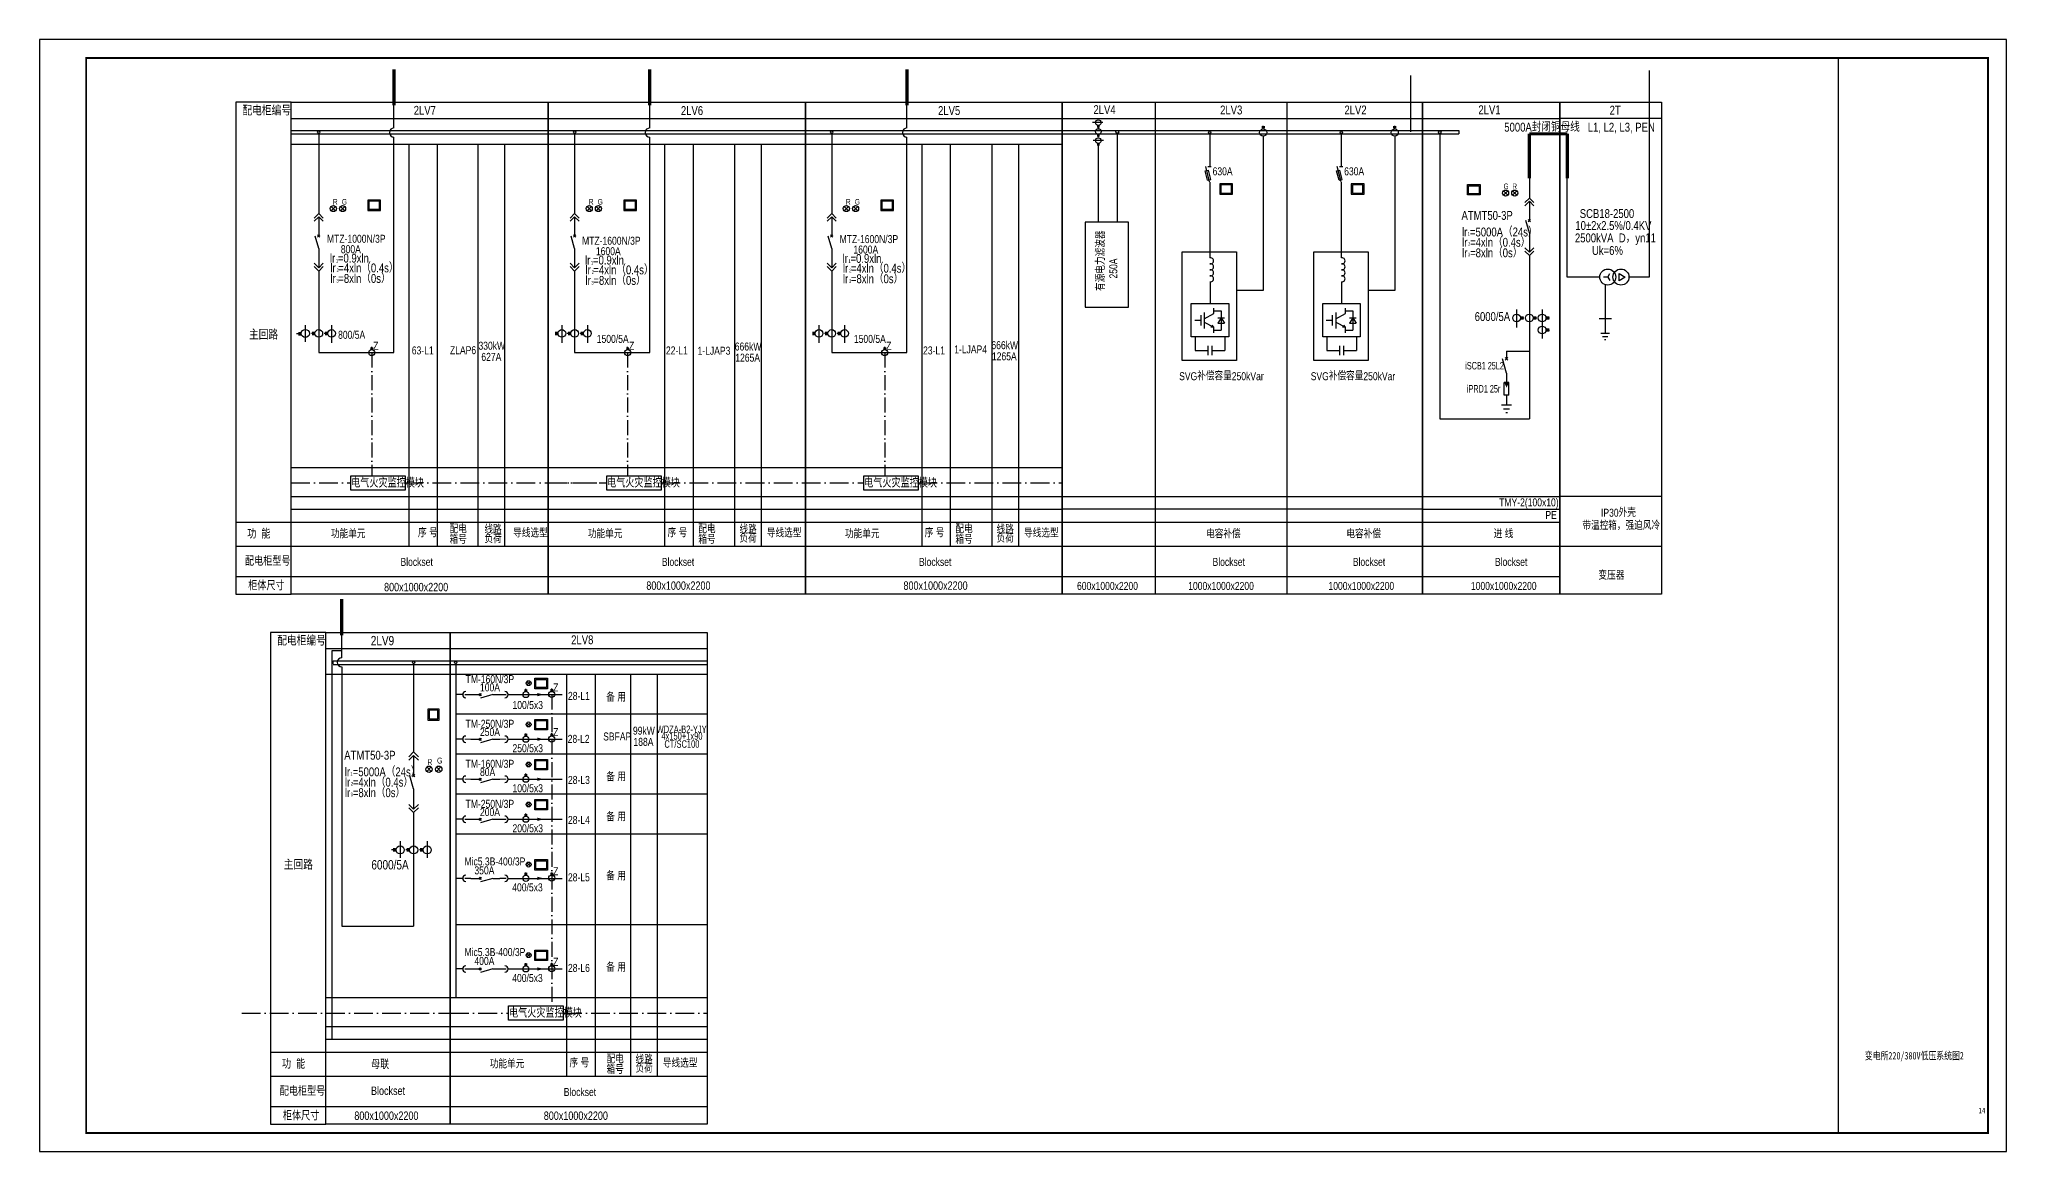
# Model space of a CAD drawing. Extents: x 562591 to 1355713, y 459382 to 835216.
# Drawn here: x 848730 to 953830, y 709872 to 769272 of the extents above; entities that cross this region are included whole.
import ezdxf
from ezdxf.enums import TextEntityAlignment as Align

# ---------------------------------------------------------------- set-up
doc = ezdxf.new("R2010")
doc.units = 0
doc.header["$LTSCALE"] = 1000
doc.header["$MEASUREMENT"] = 0
doc.linetypes.add('CONTROL', pattern=[1.5, 1, -0.25, 0, -0.25])
for name, color, linetype in [('!电气', 4, 'Continuous'), ('CAPDI-TK2', 7, 'Continuous'), ('ELEC', 3, 'Continuous'), ('esocket', 4, 'Continuous'), ('etext', 3, 'Continuous'), ('NOTE', 7, 'Continuous'), ('TEL_TITLE', 7, 'Continuous'), ('动力平面导线层', 3, 'Continuous'), ('动力平面尺寸标注层', 4, 'Continuous'), ('标注-动力', 7, 'Continuous'), ('照明平面导线层', 1, 'Continuous'), ('照明平面设备层', 3, 'Continuous')]:
    doc.layers.add(name, color=color, linetype=linetype)
doc.styles.add('CAPDI-仿宋', font='', dxfattribs={"width": 0.75})
doc.styles.add('CAPDI-宋体', font='', dxfattribs={"width": 0.75})
doc.styles.add('denggao', font='jrs.shx', dxfattribs={"width": 0.7, "height": 400, "bigfont": 'hztxt.shx'})
doc.styles.add('hz', font='jrs.shx', dxfattribs={"width": 0.7, "bigfont": 'hztxt.shx'})
doc.styles.add('JRS', font='jrs.shx', dxfattribs={"width": 0.9, "bigfont": 'hztxt.shx'})
doc.styles.get('CAPDI-仿宋').set_extended_font_data('FangSong')
doc.styles.get('CAPDI-宋体').set_extended_font_data('SimSun')
doc.linetypes.add('接地线', pattern='A,500,[136,eesltype.shx,S=100,R=0,X=0,Y=0],500,-200,60,-200', length=1460)

msp = doc.modelspace()

# ---------------------------------------------------------------- linework, layer by layer
at = {"layer": '!电气'}
for p, q in [((875918, 739647), (875918, 765909)), ((908343, 765909), (908343, 739647)), ((908343, 765909), (908343, 739647)), ((915372, 765909), (915372, 739647)), ((862181, 765054), (903378, 765054)), ((903378, 765054), (922623, 765054)), ((903378, 765054), (922623, 765054)), ((922623, 765054), (929963, 765054)), ((935383, 765054), (929963, 765054)), ((862181, 763673), (875918, 763673)), ((868467, 763673), (868467, 742212)), ((869987, 763673), (869987, 742212)), ((872153, 763673), (872153, 742212)), ((873578, 763673), (873578, 742212)), ((875918, 763673), (889655, 763673)), ((882135, 763673), (882135, 742212)), ((883655, 763673), (883655, 742212)), ((885870, 763673), (885870, 742212)), ((887295, 763673), (887295, 742212)), ((889641, 763673), (893608, 763673)), ((893621, 763673), (903378, 763673)), ((895872, 763673), (895872, 742212)), ((897392, 763673), (897392, 742212)), ((899607, 763673), (899607, 742212)), ((901032, 763673), (901032, 742212)), ((889641, 759398), (889655, 759398)), ((889641, 757260), (889655, 757260)), ((862181, 746416), (889641, 746416)), ((875918, 746416), (903378, 746416)), ((862168, 744864), (866134, 744864)), ((862181, 744864), (875918, 744864)), ((866202, 744864), (866216, 744864)), ((875904, 744864), (875904, 744864)), ((875904, 744864), (875904, 744864)), ((875904, 744864), (879871, 744864)), ((875918, 744864), (889655, 744864)), ((875918, 744864), (875918, 744864)), ((875918, 744864), (875918, 744864)), ((879871, 744864), (879884, 744864)), ((889641, 744864), (889641, 744864)), ((889641, 744864), (889641, 744864)), ((889641, 744864), (893608, 744864)), ((893608, 744864), (893621, 744864)), ((893621, 744864), (903378, 744864)), ((903378, 744864), (922623, 744864)), ((922623, 744864), (929963, 744864)), ((935383, 744864), (929963, 744864)), ((859230, 743494), (866134, 743494)), ((859243, 743494), (875918, 743494)), ((875430, 743494), (875430, 743494)), ((875430, 743494), (875430, 743494)), ((875904, 743494), (875904, 743494)), ((875904, 743494), (875904, 743494)), ((875904, 743494), (879871, 743494)), ((875918, 743494), (889655, 743494)), ((879871, 743494), (879884, 743494)), ((889641, 743494), (889641, 743494)), ((889641, 743494), (889641, 743494)), ((889641, 743494), (893608, 743494)), ((893608, 743494), (893621, 743494)), ((893621, 743494), (903378, 743494)), ((903378, 743494), (922623, 743494)), ((903378, 743494), (903391, 743494)), ((922623, 743494), (929963, 743494)), ((859243, 742212), (875918, 742212)), ((875918, 742212), (889655, 742212)), ((879871, 742212), (879884, 742212)), ((889641, 742212), (893608, 742212)), ((893608, 742212), (893621, 742212)), ((893621, 742212), (903378, 742212)), ((903378, 742212), (922623, 742212)), ((922623, 742212), (929963, 742212)), ((929963, 742212), (935383, 742212)), ((859243, 740589), (875918, 740589)), ((875430, 740589), (875430, 740589)), ((875430, 740589), (875430, 740589)), ((875918, 740589), (889655, 740589)), ((889641, 740589), (889641, 740589)), ((889641, 740589), (889641, 740589)), ((889641, 740589), (903378, 740589)), ((903378, 740589), (922623, 740589)), ((922623, 740589), (929963, 740589)), ((870679, 711338), (870679, 737600)), ((864037, 735364), (870665, 735364)), ((870679, 735364), (884402, 735364)), ((876897, 735364), (876897, 713903)), ((878417, 735364), (878417, 713903)), ((880315, 735364), (880315, 713903)), ((881740, 735364), (881740, 713903)), ((870996, 733252), (884402, 733252)), ((870996, 731115), (884402, 731115)), ((870983, 728977), (884389, 728977)), ((870983, 726840), (884389, 726840)), ((870996, 722000), (884402, 722000)), ((864037, 718107), (870665, 718107)), ((870679, 718107), (884402, 718107)), ((864037, 716555), (870665, 716555)), ((870666, 716555), (870666, 716555)), ((870666, 716555), (870666, 716555)), ((870666, 716555), (874632, 716555)), ((870679, 716555), (870679, 716555)), ((870679, 716555), (870679, 716555)), ((870735, 716555), (870735, 716555)), ((870735, 716555), (870735, 716555)), ((874632, 716555), (874646, 716555)), ((874646, 716555), (884402, 716555)), ((861086, 715185), (870665, 715185)), ((870666, 715185), (870666, 715185)), ((870666, 715185), (870666, 715185)), ((870679, 715185), (884402, 715185)), ((870735, 715185), (870735, 715185)), ((870735, 715185), (870735, 715185)), ((861086, 713903), (870665, 713903)), ((870666, 713903), (874632, 713903)), ((874632, 713903), (874646, 713903)), ((874646, 713903), (884402, 713903)), ((861086, 712280), (870664, 712280)), ((870679, 712278), (884402, 712279)), ((870735, 712280), (870735, 712280)), ((870735, 712280), (870735, 712280))]:
    msp.add_line(p, q, dxfattribs=at)
for points in [[(862181, 765909), (859230, 765909), (859230, 739647), (862181, 739647)], [(862181, 765909), (875918, 765909), (875918, 739647), (862181, 739647)], [(875918, 765909), (889655, 765909), (889655, 739647), (875918, 739647)], [(889655, 765909), (889655, 765909), (889655, 739647), (889655, 739647)], [(889655, 765909), (889655, 765909), (889655, 739647), (889655, 739647)], [(889655, 765909), (903378, 765909), (903378, 739647), (889655, 739647)], [(889655, 765909), (889655, 765909), (889655, 739647), (889655, 739647)], [(903378, 765909), (922623, 765909), (922623, 739647), (903378, 739647)], [(903378, 765909), (922623, 765909), (922623, 739647), (903378, 739647)], [(903378, 765909), (903378, 765909), (903378, 739647), (903378, 739647)], [(922623, 765909), (929963, 765909), (929963, 739647), (922623, 739647)], [(929963, 765909), (935383, 765909), (935383, 739647), (929963, 739647)], [(864037, 737600), (861086, 737600), (861086, 711338), (864037, 711338)], [(864037, 737600), (870665, 737600), (870665, 711338), (864037, 711338)], [(870679, 737600), (884402, 737600), (884402, 711338), (870679, 711338)], [(870679, 737600), (870679, 737600), (870679, 711338), (870679, 711338)], [(870679, 737600), (870679, 737600), (870679, 711338), (870679, 711338)], [(870679, 737600), (870679, 737600), (870679, 711338), (870679, 711338)], [(870679, 737600), (870679, 737600), (870679, 711338), (870679, 711338)]]:
    msp.add_lwpolyline(points, close=True, dxfattribs=at)
at = {"layer": '!电气', "color": 1}
msp.add_lwpolyline([(906920, 759514), (904599, 759514), (904599, 754965), (906920, 754965)], close=True, dxfattribs=at)
at = {"color": 4, "ltscale": 0.3}
for p, q in [((862181, 764400), (903378, 764400)), ((862181, 764229), (903378, 764229)), ((903378, 764400), (922623, 764400)), ((903378, 764229), (922623, 764229)), ((922623, 764400), (922623, 764400)), ((922623, 764400), (924572, 764400)), ((922623, 764229), (922623, 764229)), ((922623, 764229), (924572, 764229)), ((924572, 764400), (924572, 764229)), ((864434, 735920), (864434, 736091))]:
    msp.add_line(p, q, dxfattribs=at)
at = {"color": 7, "ltscale": 0.3}
for p, q in [((863417, 759729), (863659, 759971)), ((863901, 759729), (863659, 759971)), ((877085, 759729), (877327, 759971)), ((877569, 759729), (877327, 759971)), ((890822, 759729), (891064, 759971)), ((891306, 759729), (891064, 759971)), ((928089, 760554), (928331, 760796)), ((928089, 760383), (928331, 760625)), ((928573, 760554), (928331, 760796)), ((928573, 760383), (928331, 760625)), ((863417, 759558), (863659, 759800)), ((863598, 758706), (863719, 758826)), ((863598, 758826), (863719, 758706)), ((863901, 759558), (863659, 759800)), ((877085, 759558), (877327, 759800)), ((877267, 758706), (877388, 758826)), ((877267, 758826), (877388, 758706)), ((877569, 759558), (877327, 759800)), ((890822, 759558), (891064, 759800)), ((891004, 758706), (891125, 758826)), ((891004, 758826), (891125, 758706)), ((891306, 759558), (891064, 759800)), ((928331, 758934), (928144, 759592)), ((928391, 759531), (928270, 759652)), ((928391, 759652), (928270, 759531)), ((863659, 758108), (863472, 758766)), ((877327, 758108), (877140, 758766)), ((891064, 758108), (890877, 758766)), ((928089, 758140), (928331, 757898)), ((928089, 757969), (928331, 757727)), ((928573, 758140), (928331, 757898)), ((928573, 757969), (928331, 757727)), ((863417, 757314), (863659, 757072)), ((863417, 757143), (863659, 756901)), ((863901, 757314), (863659, 757072)), ((863901, 757143), (863659, 756901)), ((877085, 757314), (877327, 757072)), ((877085, 757143), (877327, 756901)), ((877569, 757314), (877327, 757072)), ((877569, 757143), (877327, 756901)), ((890822, 757314), (891064, 757072)), ((890822, 757143), (891064, 756901)), ((891306, 757314), (891064, 757072)), ((891306, 757143), (891064, 756901)), ((932614, 753569), (932153, 753569)), ((932521, 753394), (932245, 753394)), ((932423, 753220), (932340, 753220)), ((868472, 730959), (868727, 731214)), ((868472, 730779), (868727, 731034)), ((868981, 730959), (868727, 731214)), ((868981, 730779), (868727, 731034)), ((868727, 729253), (868530, 729946)), ((868663, 729882), (868790, 730009)), ((868663, 730009), (868790, 729882)), ((868472, 728417), (868727, 728163)), ((868981, 728417), (868727, 728163)), ((868472, 728237), (868727, 727983)), ((868981, 728237), (868727, 727983))]:
    msp.add_line(p, q, dxfattribs=at)
at = {"color": 1, "ltscale": 0.3}
for p, q in [((927114, 752613), (927114, 752217)), ((927114, 752613), (928331, 752613)), ((927114, 751448), (927114, 750942)), ((927114, 750275), (927114, 749745))]:
    msp.add_line(p, q, dxfattribs=at)
at = {"color": 0, "ltscale": 0.3}
for p, q in [((927234, 750942), (926994, 750942)), ((926994, 750275), (926994, 750942)), ((927234, 750275), (927234, 750942)), ((927234, 750275), (926994, 750275))]:
    msp.add_line(p, q, dxfattribs=at)
at = {"color": 3, "ltscale": 0.3}
for p, q in [((926844, 749745), (927383, 749745)), ((926952, 749541), (927275, 749541)), ((927067, 749337), (927165, 749337))]:
    msp.add_line(p, q, dxfattribs=at)
msp.add_lwpolyline([(952830, 768272), (944830, 768272), (944830, 710872), (952830, 710872)], close=True)
at = {"color": 4, "ltscale": 0.3}
for centre in [(863659, 764317), (877327, 764317), (891064, 764317), (870974, 736008)]:
    msp.add_circle(centre, 64.1, dxfattribs=at)
at = {"color": 0, "ltscale": 0.3}
msp.add_solid([(926994, 750942), (927233, 750942), (927114, 750666), (927233, 750942)], dxfattribs=at)
at = {"layer": 'ELEC', "color": 0}
for p, q in [((927114, 751448), (926895, 752218)), ((927184, 752147), (927043, 752288)), ((927184, 752288), (927043, 752147))]:
    msp.add_line(p, q, dxfattribs=at)
at = {"layer": 'esocket'}
for points in [[(865371, 745966), (868281, 745966), (868281, 745197), (865371, 745197)], [(879040, 745966), (881950, 745966), (881950, 745197), (879040, 745197)], [(892777, 745966), (895687, 745966), (895687, 745197), (892777, 745197)], [(873802, 717657), (876711, 717657), (876711, 716888), (873802, 716888)]]:
    msp.add_lwpolyline(points, close=True, dxfattribs=at)
at = {"layer": 'NOTE'}
msp.add_circle((868727, 736007), 67.5, dxfattribs=at)
at = {"layer": 'TEL_TITLE'}
msp.add_lwpolyline([(848730, 709872), (953830, 709872), (953830, 769272), (848730, 769272)], close=True, dxfattribs=at)
at = {"layer": 'TEL_TITLE', "const_width": 100}
msp.add_lwpolyline([(851230, 710872), (952830, 710872), (952830, 768272), (851230, 768272)], close=True, dxfattribs=at)
at = {"layer": '动力平面导线层', "linetype": '接地线', "ltscale": 0.01}
msp.add_line((932383, 756175), (932383, 753569), dxfattribs=at)
at = {"layer": '动力平面导线层', "linetype": '接地线', "ltscale": 0.002}
for p, q in [((862181, 744190), (903378, 744189)), ((922623, 744189), (903378, 744189)), ((922623, 744189), (929963, 744189)), ((864037, 715880), (884402, 715880))]:
    msp.add_line(p, q, dxfattribs=at)
msp.add_lwpolyline([(864888, 736610), (864351, 736610), (864351, 715881)], dxfattribs=at)
at = {"layer": '动力平面尺寸标注层', "color": 3}
for p, q in [((921985, 767335), (921985, 764326)), ((932058, 754365), (932722, 754365))]:
    msp.add_line(p, q, dxfattribs=at)
at = {"layer": '标注-动力', "ltscale": 0.3}
for p, q in [((905367, 764628), (905241, 764628)), ((905367, 764578), (905241, 764578)), ((905367, 764151), (905241, 764151)), ((905367, 764100), (905241, 764100)), ((905304, 764672), (905304, 764535)), ((905304, 764195), (905304, 764057)), ((914191, 764604), (914034, 764604)), ((914191, 764541), (914034, 764541)), ((914112, 764486), (914112, 764658)), ((921220, 764604), (921062, 764604)), ((921220, 764541), (921062, 764541)), ((921141, 764486), (921141, 764658)), ((905367, 763667), (905241, 763667)), ((905367, 763617), (905241, 763617)), ((905304, 763712), (905304, 763574)), ((911006, 762250), (911181, 762294)), ((911133, 761751), (911006, 762250)), ((911249, 761657), (911041, 762481)), ((911159, 762473), (911339, 762473)), ((911307, 761795), (911181, 762294)), ((918035, 762250), (918210, 762294)), ((918162, 761751), (918035, 762250)), ((918278, 761657), (918070, 762481)), ((918188, 762473), (918368, 762473)), ((918336, 761795), (918210, 762294)), ((911133, 761751), (911307, 761795)), ((918162, 761751), (918336, 761795)), ((927175, 761178), (926943, 760946)), ((927175, 760946), (926943, 761178)), ((927667, 760946), (927435, 761178)), ((927667, 761178), (927435, 760946)), ((864322, 760120), (864555, 760352)), ((864322, 760352), (864555, 760120)), ((864814, 760352), (865046, 760120)), ((864814, 760120), (865046, 760352)), ((877991, 760120), (878223, 760352)), ((877991, 760352), (878223, 760120)), ((878482, 760352), (878715, 760120)), ((878482, 760120), (878715, 760352)), ((891728, 760120), (891960, 760352)), ((891728, 760352), (891960, 760120)), ((892219, 760352), (892452, 760120)), ((892219, 760120), (892452, 760352)), ((911255, 757917), (911255, 757602)), ((918284, 757917), (918284, 757602)), ((911270, 756326), (911270, 755740)), ((911270, 755740), (911270, 755161)), ((918299, 756326), (918299, 755740)), ((918299, 755740), (918299, 755161)), ((910962, 754681), (910962, 753836)), ((910962, 754351), (911471, 754623)), ((911471, 754623), (911471, 754918)), ((911471, 754770), (911869, 754770)), ((911869, 754770), (911869, 753747)), ((917991, 754681), (917991, 753836)), ((917991, 754351), (918500, 754623)), ((918500, 754623), (918500, 754918)), ((918500, 754770), (918898, 754770)), ((918898, 754770), (918898, 753747)), ((862587, 753634), (862587, 753454)), ((862659, 753634), (862659, 753454)), ((863325, 753652), (863325, 753481)), ((863393, 753652), (863393, 753481)), ((864009, 753652), (864009, 753481)), ((864077, 753652), (864077, 753481)), ((876309, 753652), (876309, 753481)), ((876378, 753652), (876378, 753481)), ((876993, 753652), (876993, 753481)), ((877062, 753652), (877062, 753481)), ((877677, 753652), (877677, 753481)), ((877746, 753652), (877746, 753481)), ((890046, 753652), (890046, 753481)), ((890115, 753652), (890115, 753481)), ((890730, 753652), (890730, 753481)), ((890799, 753652), (890799, 753481)), ((891414, 753652), (891414, 753481)), ((891483, 753652), (891483, 753481)), ((910772, 754259), (910455, 754259)), ((910772, 754547), (910772, 753987)), ((910962, 754166), (911471, 753894)), ((911471, 753894), (911323, 753893)), ((911471, 753894), (911390, 754017)), ((911471, 753600), (911471, 753894)), ((911471, 753747), (911869, 753747)), ((911685, 754406), (912052, 754406)), ((911869, 754406), (911685, 754111)), ((911685, 754111), (912052, 754111)), ((911869, 754406), (912052, 754111)), ((917800, 754259), (917484, 754259)), ((917800, 754547), (917800, 753987)), ((917991, 754166), (918500, 753894)), ((918500, 753894), (918352, 753893)), ((918500, 753894), (918418, 754017)), ((918500, 753600), (918500, 753894)), ((918500, 753747), (918898, 753747)), ((918714, 754406), (919081, 754406)), ((918898, 754406), (918714, 754111)), ((918714, 754111), (919081, 754111)), ((918898, 754406), (919081, 754111)), ((927852, 754392), (928039, 754392)), ((927912, 754478), (927912, 754307)), ((927980, 754478), (927980, 754307)), ((928536, 754392), (928723, 754392)), ((928596, 754478), (928596, 754307)), ((928664, 754478), (928664, 754307)), ((929220, 754392), (929407, 754392)), ((929220, 753748), (929407, 753748)), ((929280, 754478), (929280, 754307)), ((929280, 753834), (929280, 753663)), ((929348, 754478), (929348, 754307)), ((929348, 753834), (929348, 753663)), ((862723, 753544), (862476, 753544)), ((863454, 753567), (863267, 753567)), ((864138, 753567), (863951, 753567)), ((866423, 752805), (866558, 752805)), ((866423, 752751), (866558, 752751)), ((866491, 752703), (866491, 752851)), ((877122, 753567), (876935, 753567)), ((877806, 753567), (877619, 753567)), ((880092, 752805), (880226, 752805)), ((880092, 752751), (880226, 752751)), ((880159, 752703), (880159, 752851)), ((890859, 753567), (890672, 753567)), ((891543, 753567), (891356, 753567)), ((893829, 752805), (893963, 752805)), ((893829, 752751), (893963, 752751)), ((893896, 752703), (893896, 752851)), ((910476, 753379), (910476, 752655)), ((910476, 752655), (911158, 752655)), ((911158, 752903), (911158, 752406)), ((911365, 752903), (911365, 752406)), ((911365, 752655), (912064, 752655)), ((912064, 753379), (912064, 752655)), ((917505, 753379), (917505, 752655)), ((917505, 752655), (918187, 752655)), ((918187, 752903), (918187, 752406)), ((918394, 752903), (918394, 752406)), ((918394, 752655), (919093, 752655)), ((919093, 753379), (919093, 752655)), ((874775, 734981), (874960, 734795)), ((874775, 734795), (874960, 734981)), ((872357, 734218), (872236, 734339)), ((872236, 734218), (872357, 734339)), ((872954, 734278), (872296, 734091)), ((874652, 734541), (874786, 734541)), ((874652, 734487), (874786, 734487)), ((874719, 734440), (874719, 734587)), ((876037, 734553), (876171, 734553)), ((876037, 734499), (876171, 734499)), ((876104, 734452), (876104, 734599)), ((874774, 732778), (874960, 732592)), ((874774, 732592), (874960, 732778)), ((872357, 731835), (872236, 731956)), ((872236, 731835), (872357, 731956)), ((872954, 731896), (872296, 731709)), ((874652, 732159), (874786, 732159)), ((874652, 732105), (874786, 732105)), ((874719, 732057), (874719, 732205)), ((876037, 732170), (876171, 732170)), ((876037, 732117), (876171, 732117)), ((876104, 732069), (876104, 732216)), ((874774, 730640), (874960, 730455)), ((874774, 730455), (874960, 730640)), ((869425, 730169), (869670, 730414)), ((869425, 730414), (869670, 730169)), ((869943, 730414), (870187, 730169)), ((869943, 730169), (870187, 730414)), ((872357, 729698), (872236, 729819)), ((872236, 729698), (872357, 729819)), ((872954, 729758), (872296, 729571)), ((874652, 730021), (874786, 730021)), ((874652, 729967), (874786, 729967)), ((874719, 729920), (874719, 730067)), ((874774, 728503), (874960, 728317)), ((874774, 728317), (874960, 728503)), ((872357, 727560), (872236, 727681)), ((872236, 727560), (872357, 727681)), ((872954, 727621), (872296, 727434)), ((874652, 727884), (874786, 727884)), ((874652, 727830), (874786, 727830)), ((874719, 727782), (874719, 727930)), ((867791, 725985), (867544, 725985)), ((867655, 726075), (867655, 725895)), ((867727, 726075), (867727, 725895)), ((868511, 725985), (868314, 725985)), ((868375, 726075), (868375, 725895)), ((868447, 726075), (868447, 725895)), ((869231, 725985), (869034, 725985)), ((869095, 726075), (869095, 725895)), ((869167, 726075), (869167, 725895)), ((874775, 725296), (874960, 725111)), ((874775, 725111), (874960, 725296)), ((872357, 724406), (872236, 724527)), ((872236, 724406), (872357, 724527)), ((872954, 724466), (872296, 724279)), ((874652, 724745), (874786, 724745)), ((874652, 724691), (874786, 724691)), ((874719, 724628), (874719, 724775)), ((876037, 724741), (876171, 724741)), ((876037, 724687), (876171, 724687)), ((876104, 724640), (876104, 724787)), ((874719, 719789), (874719, 719936)), ((874775, 720457), (874960, 720271)), ((874775, 720271), (874960, 720457)), ((876104, 719800), (876104, 719948)), ((872357, 719567), (872236, 719687)), ((872236, 719567), (872357, 719687)), ((872954, 719627), (872296, 719440)), ((874652, 719906), (874786, 719906)), ((874652, 719852), (874786, 719852)), ((876037, 719902), (876171, 719902)), ((876037, 719848), (876171, 719848))]:
    msp.add_line(p, q, dxfattribs=at)
at = {"layer": '标注-动力'}
for q in [(932634, 756773), (932298, 756579), (932634, 756385)]:
    msp.add_line((932522, 756579), q, dxfattribs=at)
at = {"layer": '标注-动力', "color": 4, "ltscale": 0.3}
for p, q in [((864037, 736745), (884423, 736745)), ((864434, 736091), (884423, 736091)), ((864434, 735891), (884423, 735891))]:
    msp.add_line(p, q, dxfattribs=at)
at = {"layer": '标注-动力', "ltscale": 0.3}
for points in [[(912473, 761558), (911789, 761558), (911789, 761002), (912473, 761002)], [(919501, 761558), (918817, 761558), (918817, 761002), (919501, 761002)], [(925026, 761517), (925710, 761517), (925710, 760961), (925026, 760961)], [(866964, 760692), (866280, 760692), (866280, 760136), (866964, 760136)], [(880632, 760692), (879948, 760692), (879948, 760136), (880632, 760136)], [(894369, 760692), (893685, 760692), (893685, 760136), (894369, 760136)], [(909784, 757927), (912688, 757927), (912688, 752125), (909784, 752125)], [(916813, 757927), (919717, 757927), (919717, 752125), (916813, 752125)], [(933457, 756574), (933123, 756381), (933123, 756767)], [(875193, 735152), (875877, 735152), (875877, 734596), (875193, 734596)], [(870089, 733506), (869490, 733506), (869490, 732921), (870089, 732921)], [(875193, 732949), (875877, 732949), (875877, 732393), (875193, 732393)], [(875193, 730812), (875877, 730812), (875877, 730256), (875193, 730256)], [(875193, 728674), (875877, 728674), (875877, 728118), (875193, 728118)], [(875193, 725467), (875877, 725467), (875877, 724912), (875193, 724912)], [(875193, 720628), (875877, 720628), (875877, 720072), (875193, 720072)]]:
    msp.add_lwpolyline(points, close=True, dxfattribs=at)
for points in [[(910269, 755161), (912271, 755161), (912271, 753379), (910269, 753379), (910269, 755161)], [(917298, 755161), (919300, 755161), (919300, 753379), (917298, 753379), (917298, 755161)]]:
    msp.add_lwpolyline(points, dxfattribs=at)
at = {"layer": '标注-动力', "ltscale": 0.3, "const_width": 59.8}
for points in [[(871787, 734278), (871445, 734278)], [(873327, 734278), (873669, 734278)], [(871787, 731896), (871445, 731896)], [(873327, 731896), (873669, 731896)], [(871787, 729758), (871445, 729758)], [(873327, 729758), (873669, 729758)], [(871787, 727621), (871445, 727621)], [(873327, 727621), (873669, 727621)], [(871787, 724466), (871445, 724466)], [(873327, 724466), (873669, 724466)], [(871787, 719627), (871445, 719627)], [(873327, 719627), (873669, 719627)]]:
    msp.add_lwpolyline(points, dxfattribs=at)
at = {"layer": '标注-动力', "ltscale": 0.3}
for points in [[(875333, 734278, 173, 0, 0), (875673, 734278, 0, 0, 0)], [(875333, 731896, 173, 0, 0), (875673, 731896, 0, 0, 0)], [(875333, 729758, 173, 0, 0), (875673, 729758, 0, 0, 0)], [(875333, 727621, 173, 0, 0), (875673, 727621, 0, 0, 0)], [(875333, 724466, 173, 0, 0), (875673, 724466, 0, 0, 0)], [(875333, 719627, 173, 0, 0), (875673, 719627, 0, 0, 0)]]:
    msp.add_lwpolyline(points, format="xyseb", dxfattribs=at)
for centre, radius in [((905304, 764824), 151), ((905304, 764346), 151), ((906316, 764325), 75), ((906316, 764325), 75), ((911255, 764314), 64.1), ((914112, 764297), 189), ((918284, 764314), 64.1), ((921141, 764297), 189), ((923547, 764315), 64.1), ((905304, 763863), 151), ((927059, 761062), 164), ((927551, 761062), 164), ((864439, 760236), 164), ((864930, 760236), 164), ((878107, 760236), 164), ((878599, 760236), 164), ((891844, 760236), 164), ((892336, 760236), 164), ((862939, 753567), 216), ((863659, 753567), 205), ((864343, 753567), 205), ((876643, 753567), 205), ((877327, 753567), 205), ((878011, 753567), 205), ((890380, 753567), 205), ((891064, 753567), 205), ((891748, 753567), 205), ((927647, 754392), 205), ((928331, 754392), 205), ((929015, 754392), 205), ((929015, 753748), 205), ((866491, 752542), 162), ((880159, 752542), 162), ((893896, 752542), 162), ((874868, 734888), 131), ((874719, 734278), 162), ((876104, 734290), 162), ((874867, 732685), 131), ((874719, 731896), 162), ((876104, 731908), 162), ((869547, 730292), 173), ((870065, 730292), 173), ((874867, 730548), 131), ((874719, 729758), 162), ((874867, 728410), 131), ((874719, 727621), 162), ((868007, 725985), 216), ((868727, 725985), 216), ((869447, 725985), 216), ((874868, 725203), 131), ((874719, 724466), 162), ((876104, 724478), 162), ((874868, 720364), 131), ((874719, 719627), 162), ((876104, 719639), 162)]:
    msp.add_circle(centre, radius, dxfattribs=at)
at = {"layer": '标注-动力'}
for centre in [(932522, 756579), (933226, 756579)]:
    msp.add_circle(centre, 428, dxfattribs=at)
at = {"layer": '标注-动力', "ltscale": 0.3}
for centre, radius, start, end in [((911295, 757443), 162, 260.98292, 99.01708), ((911295, 757124), 162, 260.98292, 99.01708), ((911295, 756804), 162, 260.98292, 99.01708), ((918324, 757443), 162, 260.98292, 99.01708), ((918324, 757124), 162, 260.98292, 99.01708), ((918324, 756804), 162, 260.98292, 99.01708), ((911295, 756485), 162, 260.98292, 99.01708), ((918324, 756485), 162, 260.98292, 99.01708), ((871518, 734278), 171, 90, 270), ((873596, 734278), 171, 270, 90), ((871518, 731896), 171, 90, 270), ((873596, 731896), 171, 270, 90), ((871518, 729758), 171, 90, 270), ((873596, 729758), 171, 270, 90), ((871518, 727621), 171, 90, 270), ((873596, 727621), 171, 270, 90), ((871518, 724466), 171, 90, 270), ((873596, 724466), 171, 270, 90), ((871518, 719627), 171, 90, 270), ((873596, 719627), 171, 270, 90)]:
    msp.add_arc(centre, radius, start, end, dxfattribs=at)
at = {"layer": '照明平面导线层'}
for p, q in [((934733, 767617), (934733, 756574)), ((867674, 764539), (867674, 765738)), ((881342, 764539), (881342, 765738)), ((895079, 764539), (895079, 765738)), ((863659, 764252), (863659, 759971)), ((877327, 764252), (877327, 759971)), ((891064, 764252), (891064, 759971)), ((905545, 764824, 0), (904997, 764824, 0)), ((906316, 764250), (906316, 759514)), ((911255, 764247), (911255, 762473)), ((914112, 764108), (914112, 755857)), ((918284, 764247), (918284, 762473)), ((921141, 764108), (921141, 755857)), ((923547, 764250), (923547, 749008)), ((928331, 764229), (928331, 760796)), ((930356, 756574), (930356, 764229)), ((867674, 752542), (867674, 764050)), ((881342, 752542), (881342, 764050)), ((895079, 752542), (895079, 764050)), ((905577, 763863), (905029, 763863)), ((905304, 763574), (905304, 759514)), ((911255, 761653), (911255, 757917)), ((918284, 761653), (918284, 757917)), ((928331, 760625), (928331, 759591)), ((863659, 759800), (863659, 758766)), ((877327, 759800), (877327, 758766)), ((891064, 759800), (891064, 758766)), ((928331, 758934), (928331, 757898)), ((863659, 758108), (863659, 757072)), ((877327, 758108), (877327, 757072)), ((891064, 758108), (891064, 757072)), ((863659, 756901), (863659, 752542)), ((877327, 756901), (877327, 752542)), ((891064, 756901), (891064, 752542)), ((928331, 757727), (928331, 749008)), ((914112, 755857), (912688, 755857)), ((921141, 755857), (919717, 755857)), ((932095, 756574), (930356, 756574)), ((934733, 756574), (933654, 756574)), ((927647, 754840), (927647, 753892)), ((929015, 754840), (929015, 753298)), ((862939, 754015), (862939, 753119)), ((864343, 754014), (864343, 753067)), ((876643, 754014), (876643, 753067)), ((878011, 754014), (878011, 753067)), ((890380, 754014), (890380, 753067)), ((891748, 754014), (891748, 753067)), ((863659, 752542), (867674, 752542)), ((877327, 752542), (881342, 752542)), ((891064, 752542), (895079, 752542)), ((923547, 749008), (928331, 749008)), ((864888, 736248), (864888, 737446)), ((864888, 735759), (864888, 721914)), ((868727, 735939), (868727, 731214)), ((870973, 735944), (870973, 724569)), ((871347, 734278), (870973, 734278)), ((871787, 734278), (872297, 734278)), ((872954, 734278), (873327, 734278)), ((873767, 734278), (875025, 734278)), ((875025, 734278), (876663, 734278)), ((871347, 731896), (870973, 731896)), ((871787, 731896), (872297, 731896)), ((872954, 731896), (873327, 731896)), ((873767, 731896), (875025, 731896)), ((875025, 731896), (876663, 731896)), ((868727, 731034), (868727, 729945)), ((871347, 729758), (870973, 729758)), ((871787, 729758), (872297, 729758)), ((872954, 729758), (873327, 729758)), ((873767, 729758), (875025, 729758)), ((875025, 729758), (876663, 729758)), ((868727, 729253), (868727, 728163)), ((868727, 727983), (868727, 721914)), ((871347, 727621), (870973, 727621)), ((871787, 727621), (872297, 727621)), ((872954, 727621), (873327, 727621)), ((873767, 727621), (875025, 727621)), ((875025, 727621), (876663, 727621)), ((868007, 726455), (868007, 725559)), ((869447, 726455), (869447, 725559)), ((870973, 724677), (870973, 718107)), ((871347, 724466), (870973, 724466)), ((871787, 724466), (872297, 724466)), ((872954, 724466), (873327, 724466)), ((873767, 724466), (875025, 724466)), ((875025, 724466), (876663, 724466)), ((864888, 721914), (868727, 721914)), ((871347, 719627), (870973, 719627)), ((871787, 719627), (872297, 719627)), ((872954, 719627), (873327, 719627)), ((873767, 719627), (875025, 719627)), ((875025, 719627), (876663, 719627))]:
    msp.add_line(p, q, dxfattribs=at)
at = {"layer": '照明平面导线层', "color": 3}
for points in [[(912413, 761498), (911848, 761498), (911848, 761061), (912413, 761061)], [(919442, 761498), (918877, 761498), (918877, 761061), (919442, 761061)], [(925085, 761458), (925650, 761458), (925650, 761021), (925085, 761021)], [(866904, 760632), (866339, 760632), (866339, 760195), (866904, 760195)], [(880573, 760632), (880008, 760632), (880008, 760195), (880573, 760195)], [(894310, 760632), (893745, 760632), (893745, 760195), (894310, 760195)], [(875253, 735093), (875818, 735093), (875818, 734656), (875253, 734656)], [(870026, 733443), (869553, 733443), (869553, 732984), (870026, 732984)], [(875252, 732890), (875817, 732890), (875817, 732453), (875252, 732453)], [(875252, 730752), (875817, 730752), (875817, 730315), (875252, 730315)], [(875252, 728615), (875817, 728615), (875817, 728178), (875252, 728178)], [(875253, 725408), (875818, 725408), (875818, 724971), (875253, 724971)], [(875253, 720569), (875818, 720569), (875818, 720132), (875253, 720132)]]:
    msp.add_lwpolyline(points, close=True, dxfattribs=at)
at = {"layer": '照明平面导线层'}
for centre in [(867674, 764295), (881342, 764295), (895079, 764295), (864888, 736004)]:
    msp.add_arc(centre, 244, 90, 270, dxfattribs=at)
at = {"layer": '照明平面设备层', "color": 2, "linetype": 'CONTROL', "ltscale": 0.8}
for p, q in [((866495, 752542), (866495, 745966)), ((880159, 752542), (880159, 745966)), ((893896, 752542), (893896, 745966)), ((876104, 734278), (876104, 717657))]:
    msp.add_line(p, q, dxfattribs=at)
at = {"layer": '照明平面设备层', "color": 3, "linetype": 'CONTROL'}
for p, q in [((862181, 745582), (865316, 745582)), ((868226, 745582), (879040, 745582)), ((875918, 745582), (879053, 745582)), ((881963, 745582), (892777, 745582)), ((895687, 745582), (903378, 745582)), ((859548, 717273), (870665, 717273)), ((870679, 717273), (873802, 717273)), ((876711, 717273), (884402, 717273))]:
    msp.add_line(p, q, dxfattribs=at)
at = {"layer": '照明平面设备层', "linetype": 'ByBlock'}
for points, const_width in [([(867674, 765743), (867674, 767670)], 180), ([(881342, 765743), (881342, 767670)], 180), ([(895079, 765743), (895079, 767670)], 180), ([(930356, 764229), (928331, 764229)], 171), ([(928331, 764229), (928331, 761854)], 171), ([(930356, 764229), (930356, 761854)], 171), ([(864888, 737451), (864888, 739379)], 180)]:
    msp.add_lwpolyline(points, dxfattribs=dict(at, const_width=const_width))

# ---------------------------------------------------------------- texts
at = {"layer": '!电气', "color": 120, "style": 'denggao', "width": 0.8}
for p in [(865392, 745343, 770), (879060, 745343, 770), (892797, 745343, 770), (873822, 717034, 770)]:
    msp.add_text('电气火灾监控模块', height=450, dxfattribs=at).set_placement(p)
at = {"color": 7, "ltscale": 0.75, "style": 'hz', "width": 0.7}
for s, height, p in [('G', 299, (926952, 761274)), ('R', 299, (927421, 761274)), ('R', 299, (864415, 760448)), ('G', 299, (864891, 760448)), ('R', 299, (878084, 760448)), ('G', 299, (878559, 760448)), ('R', 299, (891821, 760448)), ('G', 299, (892296, 760448)), ('1', 190, (864569, 757349)), ('1', 190, (878195, 757244)), ('1', 190, (891954, 757331)), ('R', 315, (869460, 730515)), ('G', 315, (869976, 730599))]:
    msp.add_text(s, height=height, dxfattribs=at).set_placement(p)
at = {"color": 1, "style": 'CAPDI-仿宋', "width": 0.75}
msp.add_text('14', height=300, dxfattribs=at).set_placement((952508, 711918), align=Align.CENTER)
at = {"layer": 'CAPDI-TK2', "style": 'CAPDI-宋体', "width": 0.75}
msp.add_text('变电所220/380V低压系统图2', height=400, dxfattribs=at).set_placement((948898, 714794), align=Align.CENTER)
at = {"layer": 'etext', "style": 'hz', "width": 0.7}
msp.add_text('iSCB1 25L2', height=400, dxfattribs=at).set_placement((924906, 751644, -6761167))
msp.add_text('iPRD1 25r', height=400, dxfattribs=at).set_placement((925889, 750619, -6761167), align=Align.MIDDLE)
at = {"layer": '动力平面尺寸标注层', "color": 3, "width": 0.8}
for s, height, style, p in [('配电柜编号', 500, 'JRS', (859579, 765209)), ('2LV7', 475, 'JRS', (868729, 765243)), ('2LV6', 475, 'JRS', (883003, 765230)), ('2LV5', 475, 'JRS', (896740, 765230)), ('2LV4', 475, 'JRS', (905041, 765280)), ('2LV3', 475, 'JRS', (911810, 765261)), ('2LV2', 475, 'JRS', (918449, 765261)), ('2LV1', 475, 'JRS', (925607, 765274)), ('2T', 475, 'JRS', (932620, 765254)), ('5000A封闭铜母线   L1, L2, L3, PEN', 475, 'JRS', (926991, 764343)), ('630A', 427.5, 'denggao', (911409, 762011)), ('630A', 427.5, 'denggao', (918438, 762011)), ('ATMT50-3P', 475, 'JRS', (924705, 759633)), ('SCB18-2500', 475, 'JRS', (931023, 759731)), ('MTZ-1000N/3P', 427.5, 'denggao', (864097, 758409)), ('MTZ-1600N/3P', 427.5, 'denggao', (891482, 758391)), ('lr =5000A（24s）', 475, 'JRS', (924735, 758747)), ('2500kVA  D，yn11', 475, 'JRS', (930765, 758432)), ('10%%P2x2.5%%%/0.4KV', 475, 'JRS', (930787, 759092)), ('lr =0.9xln ', 475, 'JRS', (864256, 757351)), ('800A', 427.5, 'denggao', (864837, 757851)), ('MTZ-1600N/3P', 427.5, 'denggao', (877724, 758304)), ('1600A', 427.5, 'denggao', (878464, 757746)), ('lr =0.9xln ', 475, 'JRS', (891641, 757333)), ('1600A', 427.5, 'denggao', (892222, 757833)), ('lr =4xln（0.4s）', 475, 'JRS', (924741, 758197)), ('lr =8xln（0s）', 475, 'JRS', (924742, 757634)), ('Uk=6%%%', 475, 'JRS', (931677, 757761)), ('lr =4xln（0.4s）', 475, 'JRS', (864278, 756829)), ('lr =8xln（0s）', 475, 'JRS', (864279, 756266)), ('lr =0.9xln ', 475, 'JRS', (877883, 757246)), ('lr =4xln（0.4s）', 475, 'JRS', (877904, 756724)), ('lr =4xln（0.4s）', 475, 'JRS', (891663, 756811)), ('lr =8xln（0s）', 475, 'JRS', (891664, 756248)), ('lr =8xln（0s）', 475, 'JRS', (877905, 756161)), ('6000/5A', 475, 'JRS', (925410, 754229)), ('主回路', 500, 'JRS', (859928, 753241)), ('800/5A', 427.5, 'denggao', (864690, 753280)), ('Z', 428, 'denggao', (866567, 752697)), ('63-L1', 427.5, 'denggao', (868628, 752446)), ('ZLAP6', 427.5, 'denggao', (870666, 752459)), ('1500/5A', 427.5, 'denggao', (878509, 753061)), ('Z', 428, 'denggao', (880236, 752697)), ('22-L1', 427.5, 'denggao', (882204, 752446)), ('1-LJAP3', 427.5, 'denggao', (883893, 752430)), ('1500/5A', 427.5, 'denggao', (892246, 753061)), ('Z', 428, 'denggao', (893973, 752697)), ('23-L1', 427.5, 'denggao', (895941, 752446)), ('1-LJAP4', 427.5, 'denggao', (897604, 752502)), ('SVG补偿容量250kVar', 427.5, 'denggao', (909622, 751068)), ('SVG补偿容量250kVar', 427.5, 'denggao', (916651, 751068)), ('TMY-2(100x10)', 427.5, 'denggao', (926718, 744332)), ('IP30外壳', 427.5, 'denggao', (932158, 743778)), ('功  能', 450, 'denggao', (859837, 742619)), ('功能单元', 427.5, 'denggao', (864308, 742636)), ('序 号', 427.5, 'denggao', (868959, 742691)), ('配电', 427.5, 'denggao', (870642, 742898)), ('线路', 427.5, 'denggao', (872506, 742875)), ('导线选型', 427.5, 'denggao', (874045, 742682)), ('功能单元', 427.5, 'denggao', (878032, 742636)), ('序 号', 427.5, 'denggao', (882292, 742691)), ('配电', 427.5, 'denggao', (883932, 742898)), ('线路', 427.5, 'denggao', (886131, 742875)), ('导线选型', 427.5, 'denggao', (887597, 742682)), ('功能单元', 427.5, 'denggao', (891769, 742636)), ('序 号', 427.5, 'denggao', (896029, 742691)), ('配电', 427.5, 'denggao', (897668, 742898)), ('线路', 427.5, 'denggao', (899868, 742875)), ('导线选型', 427.5, 'denggao', (901334, 742682)), ('电容补偿', 427.5, 'denggao', (911063, 742636)), ('电容补偿', 427.5, 'denggao', (918557, 742636)), ('进 线', 427.5, 'denggao', (926423, 742636)), ('PE', 427.5, 'denggao', (929188, 743657)), ('带温控箱，强迫风冷', 427.5, 'denggao', (931161, 743083)), ('箱号', 427.5, 'denggao', (870642, 742336)), ('负荷', 427.5, 'denggao', (872506, 742372)), ('箱号', 427.5, 'denggao', (883932, 742336)), ('负荷', 427.5, 'denggao', (886131, 742403)), ('箱号', 427.5, 'denggao', (897668, 742336)), ('负荷', 427.5, 'denggao', (899868, 742403)), ('配电柜型号', 450, 'denggao', (859717, 741168)), ('Blockset', 427.5, 'denggao', (868023, 741152)), ('Blockset', 427.5, 'denggao', (881986, 741152)), ('Blockset', 427.5, 'denggao', (895723, 741152)), ('Blockset', 427.5, 'denggao', (911406, 741152)), ('Blockset', 427.5, 'denggao', (918900, 741152)), ('Blockset', 427.5, 'denggao', (926494, 741152)), ('柜体尺寸', 450, 'denggao', (859889, 739857)), ('800x1000x2200', 450, 'denggao', (867146, 739796)), ('800x1000x2200', 450, 'denggao', (881158, 739875)), ('800x1000x2200', 450, 'denggao', (894895, 739875)), ('600x1000x2200', 427.5, 'denggao', (904166, 739869)), ('1000x1000x2200', 427.5, 'denggao', (910105, 739869)), ('1000x1000x2200', 427.5, 'denggao', (917599, 739869)), ('1000x1000x2200', 427.5, 'denggao', (925208, 739869)), ('变压器', 427.5, 'denggao', (932022, 740424)), ('配电柜编号', 500, 'JRS', (861435, 736900)), ('2LV9', 500, 'JRS', (866436, 736912)), ('2LV8', 475, 'JRS', (877141, 736971)), ('TM-160N/3P', 427.5, 'denggao', (871501, 734890)), ('100A', 427.5, 'denggao', (872270, 734451)), ('Z', 428, 'denggao', (876181, 734445)), ('100/5x3', 427.5, 'denggao', (874007, 733509)), ('28-L1', 427.5, 'denggao', (876970, 733996)), ('备 用', 427.5, 'denggao', (879018, 733910)), ('TM-250N/3P', 427.5, 'denggao', (871501, 732507)), ('250A', 427.5, 'denggao', (872270, 732068)), ('250/5x3', 427.5, 'denggao', (874007, 731201)), ('Z', 428, 'denggao', (876181, 732063)), ('28-L2', 427.5, 'denggao', (876956, 731701)), ('SBFAP', 427.5, 'denggao', (878852, 731829)), ('ATMT50-3P', 475, 'JRS', (865018, 730803)), ('lr =5000A（24s）', 475, 'JRS', (865049, 729916)), ('TM-160N/3P', 427.5, 'denggao', (871501, 730370)), ('lr =4xln（0.4s）', 475, 'JRS', (865054, 729366)), ('80A', 427.5, 'denggao', (872270, 729931)), ('100/5x3', 427.5, 'denggao', (874007, 729064)), ('28-L3', 427.5, 'denggao', (876970, 729508)), ('备 用', 427.5, 'denggao', (879018, 729661)), ('lr =8xln（0s）', 475, 'JRS', (865055, 728803)), ('TM-250N/3P', 427.5, 'denggao', (871501, 728232)), ('200A', 427.5, 'denggao', (872270, 727793)), ('200/5x3', 427.5, 'denggao', (874007, 726926)), ('28-L4', 427.5, 'denggao', (876970, 727370)), ('备 用', 427.5, 'denggao', (879018, 727523)), ('主回路', 500, 'JRS', (861784, 724932)), ('6000/5A', 500, 'JRS', (866467, 724941)), ('Mic5.3B-400/3P', 427.5, 'denggao', (871441, 725155)), ('350A', 427.5, 'denggao', (871972, 724680)), ('400/5x3', 427.5, 'denggao', (873994, 723772)), ('Z', 428, 'denggao', (876181, 724633)), ('28-L5', 427.5, 'denggao', (876970, 724309)), ('备 用', 427.5, 'denggao', (879018, 724365)), ('Mic5.3B-400/3P', 427.5, 'denggao', (871441, 720315)), ('400A', 427.5, 'denggao', (871972, 719840)), ('Z', 428, 'denggao', (876181, 719794)), ('备 用', 427.5, 'denggao', (879018, 719486)), ('400/5x3', 427.5, 'denggao', (873994, 718932)), ('28-L6', 427.5, 'denggao', (876970, 719469)), ('功  能', 450, 'denggao', (861693, 714310)), ('母联', 450, 'denggao', (866449, 714286)), ('功能单元', 427.5, 'denggao', (872793, 714327)), ('序 号', 427.5, 'denggao', (877053, 714382)), ('配电', 427.5, 'denggao', (879030, 714589)), ('线路', 427.5, 'denggao', (880576, 714566)), ('导线选型', 427.5, 'denggao', (882042, 714373)), ('箱号', 427.5, 'denggao', (879030, 714027)), ('负荷', 427.5, 'denggao', (880576, 714094)), ('配电柜型号', 450, 'denggao', (861573, 712859)), ('Blockset', 450, 'denggao', (866449, 712899)), ('Blockset', 427.5, 'denggao', (876747, 712843)), ('柜体尺寸', 450, 'denggao', (861745, 711548)), ('800x1000x2200', 450, 'denggao', (865557, 711566)), ('800x1000x2200', 450, 'denggao', (875678, 711566))]:
    msp.add_text(s, height=height, dxfattribs=dict(at, style=style)).set_placement(p)
at = {"layer": '动力平面尺寸标注层', "color": 3, "style": 'denggao', "width": 0.8}
for s, p in [('有源电力滤波器', (905654, 755834, 0)), ('250A', (906318, 756500, 0))]:
    msp.add_text(s, height=427.5, rotation=90, dxfattribs=at).set_placement(p)
at = {"layer": '动力平面尺寸标注层', "color": 3, "style": 'denggao'}
for s, height, width, p in [('330kW', 427.5, 0.8, (872900, 752919)), ('627A', 427.5, 0.8, (872877, 752316)), ('666kW', 427.5, 0.8, (886593, 752876)), ('666kW', 427.5, 0.8, (900305, 752948)), ('1265A', 427.5, 0.8, (900281, 752345)), ('1265A', 427.5, 0.8, (886570, 752273)), ('99kW', 427.5, 0.8, (881027, 732359)), ('WDZA-B2-YJY', 400, 0.6, (883043, 732428)), ('188A', 427.5, 0.8, (881003, 731756)), ('4x150+1x90', 400, 0.6, (883059, 732068)), ('CT/SC100', 400, 0.6, (883059, 731648))]:
    msp.add_text(s, height=height, dxfattribs=dict(at, width=width)).set_placement(p, align=Align.MIDDLE)
at = {"layer": '标注-动力', "color": 7, "ltscale": 0.75, "style": 'hz', "width": 0.7}
for s, p in [('1', (925033, 758780)), ('3', (925046, 757684)), ('2', (925056, 758248)), ('2', (864609, 756846)), ('2', (878235, 756741)), ('2', (891994, 756828)), ('3', (864598, 756282)), ('3', (878225, 756177)), ('3', (891983, 756264)), ('1', (865346, 729949)), ('2', (865370, 729418)), ('3', (865359, 728854))]:
    msp.add_text(s, height=190, dxfattribs=at).set_placement(p)

doc.saveas('drawing.dxf')
